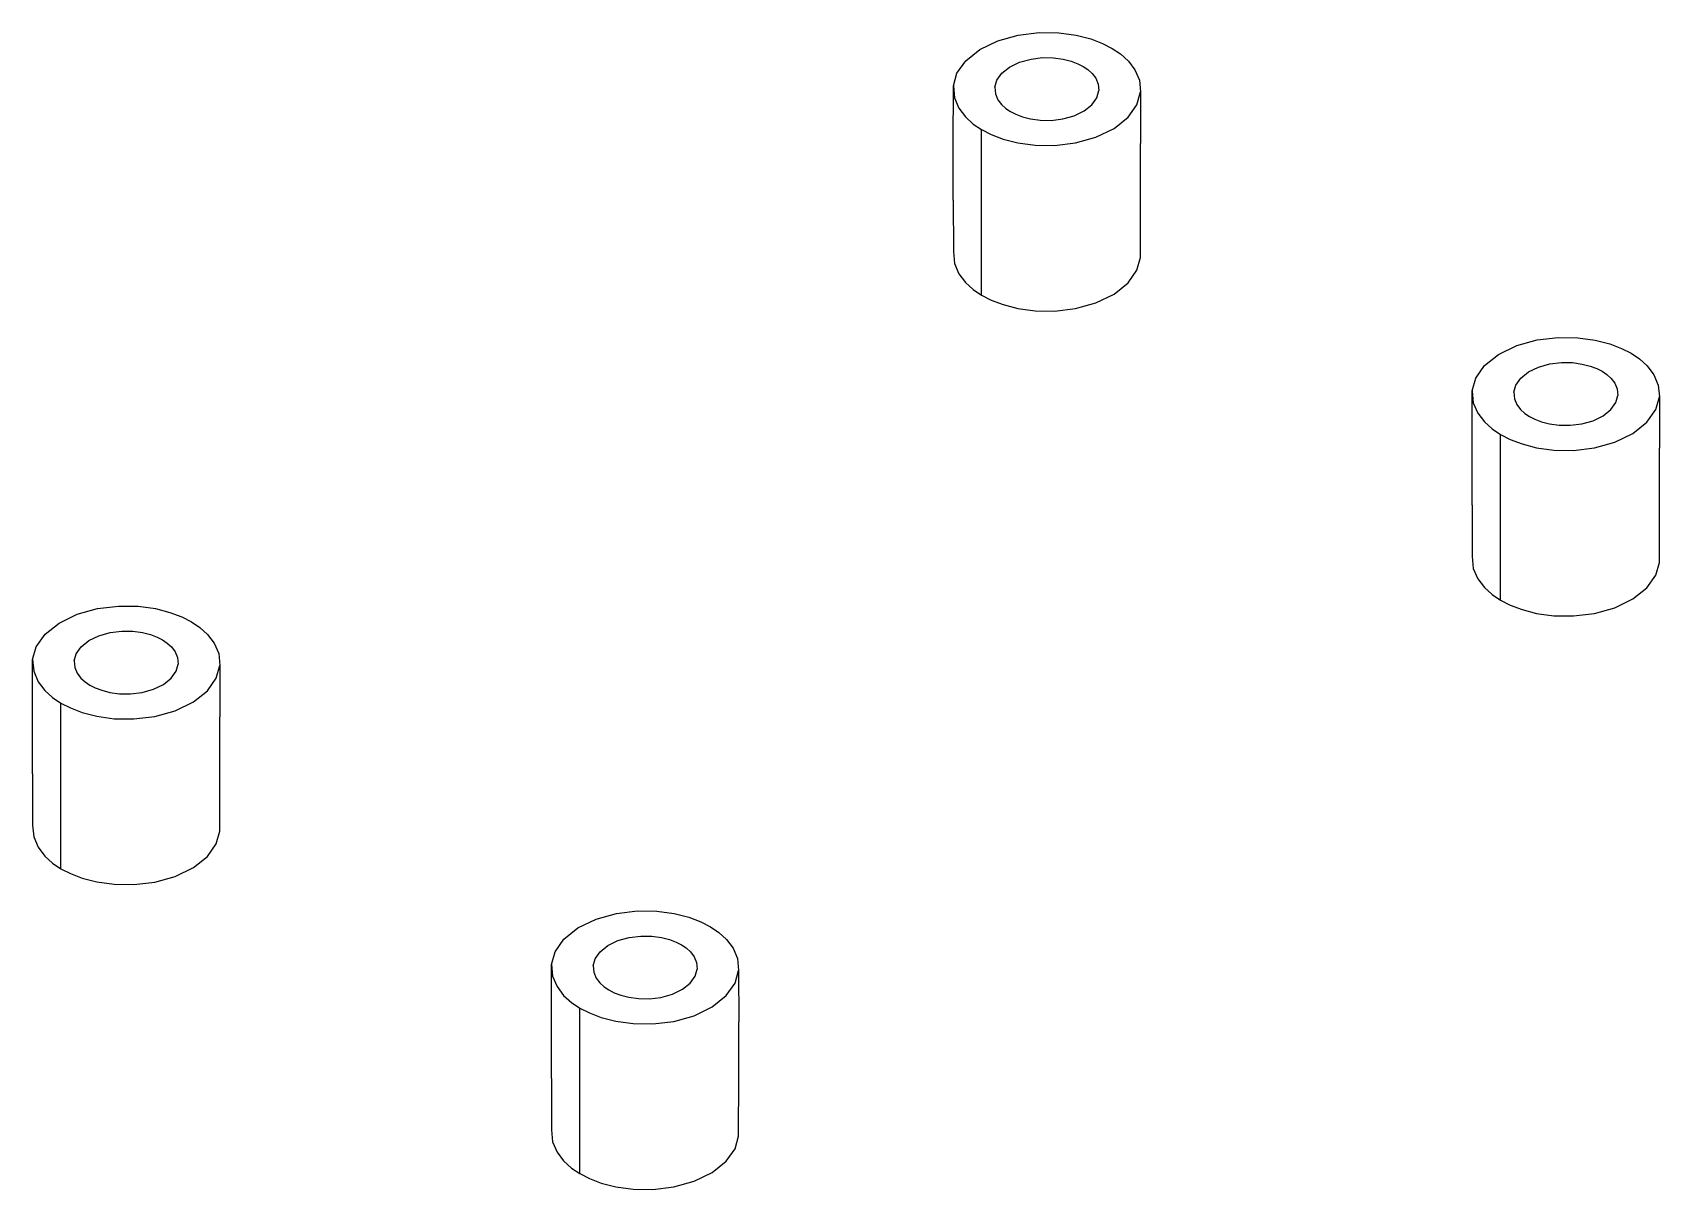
# Model space of a CAD drawing. Header units: millimetres. Extents: x -15.6 to 15.6, y 15.3 to 37.6.
import ezdxf

# ---------------------------------------------------------------- set-up
doc = ezdxf.new("R2010")
doc.units = ezdxf.units.MM
doc.layers.add('VISIBLE', color=7, linetype='Continuous')

msp = doc.modelspace()

# ---------------------------------------------------------------- linework, layer by layer
at = {"layer": 'VISIBLE'}
for p, q in [((3.312, 37.504), (3.713, 37.553)), ((3.713, 37.553), (4.09, 37.547)), ((4.09, 37.547), (4.423, 37.502)), ((2.301, 37.01), (2.57, 37.226)), ((2.57, 37.226), (2.918, 37.395)), ((2.918, 37.395), (3.312, 37.504)), ((4.423, 37.502), (4.703, 37.43)), ((4.703, 37.43), (4.933, 37.342)), ((4.933, 37.342), (5.115, 37.248)), ((5.115, 37.248), (5.275, 37.141)), ((2.132, 36.769), (2.301, 37.01)), ((3.144, 36.889), (3.337, 36.982)), ((3.337, 36.982), (3.556, 37.043)), ((3.556, 37.043), (3.779, 37.07)), ((3.779, 37.07), (3.988, 37.067)), ((3.988, 37.067), (4.173, 37.042)), ((4.173, 37.042), (4.329, 37.002)), ((4.329, 37.002), (4.456, 36.953)), ((4.456, 36.953), (4.558, 36.901)), ((4.558, 36.901), (4.647, 36.841)), ((5.275, 37.141), (5.427, 37.005)), ((5.427, 37.005), (5.554, 36.837)), ((2.064, 36.525), (2.132, 36.769)), ((2.863, 36.499), (2.9, 36.635)), ((2.9, 36.635), (2.994, 36.769)), ((2.994, 36.769), (3.144, 36.889)), ((4.647, 36.841), (4.731, 36.766)), ((4.731, 36.766), (4.802, 36.672)), ((4.802, 36.672), (4.849, 36.561)), ((5.554, 36.837), (5.639, 36.637)), ((5.639, 36.637), (5.659, 36.409)), ((2.061, 35.39), (2.064, 36.525)), ((2.064, 36.525), (2.083, 36.297)), ((2.083, 36.297), (2.168, 36.097)), ((2.863, 36.499), (2.873, 36.373)), ((2.873, 36.373), (2.921, 36.261)), ((4.728, 36.165), (4.822, 36.299)), ((4.822, 36.299), (4.86, 36.435)), ((4.849, 36.561), (4.86, 36.435)), ((5.591, 36.165), (5.659, 36.409)), ((5.659, 36.409), (5.661, 35.421)), ((2.168, 36.097), (2.296, 35.929)), ((2.921, 36.261), (2.991, 36.168)), ((2.991, 36.168), (3.075, 36.093)), ((3.075, 36.093), (3.164, 36.033)), ((3.164, 36.033), (3.266, 35.981)), ((3.266, 35.981), (3.393, 35.932)), ((4.385, 35.951), (4.578, 36.045)), ((4.578, 36.045), (4.728, 36.165)), ((5.421, 35.924), (5.591, 36.165)), ((2.296, 35.929), (2.447, 35.793)), ((2.447, 35.793), (2.607, 35.685)), ((2.607, 32.501), (2.607, 35.685)), ((2.607, 35.685), (2.79, 35.592)), ((3.393, 35.932), (3.549, 35.892)), ((3.549, 35.892), (3.734, 35.867)), ((3.734, 35.867), (3.943, 35.864)), ((3.943, 35.864), (4.166, 35.891)), ((4.166, 35.891), (4.385, 35.951)), ((4.804, 35.539), (5.152, 35.708)), ((5.152, 35.708), (5.421, 35.924)), ((2.061, 34.328), (2.061, 35.39)), ((2.79, 35.592), (3.019, 35.504)), ((3.019, 35.504), (3.3, 35.432)), ((3.3, 35.432), (3.633, 35.386)), ((3.633, 35.386), (4.009, 35.381)), ((4.009, 35.381), (4.41, 35.429)), ((4.41, 35.429), (4.804, 35.539)), ((5.661, 34.36), (5.661, 35.421)), ((2.061, 34.328), (2.064, 33.341)), ((5.659, 33.225), (5.661, 34.36)), ((2.064, 33.341), (2.083, 33.113)), ((5.591, 32.981), (5.659, 33.225)), ((2.083, 33.113), (2.168, 32.913)), ((2.168, 32.913), (2.296, 32.745)), ((5.421, 32.739), (5.591, 32.981)), ((2.296, 32.745), (2.447, 32.609)), ((2.447, 32.609), (2.607, 32.501)), ((4.804, 32.355), (5.152, 32.524)), ((5.152, 32.524), (5.421, 32.739)), ((2.607, 32.501), (2.79, 32.407)), ((2.79, 32.407), (3.019, 32.32)), ((3.019, 32.32), (3.3, 32.248)), ((3.3, 32.248), (3.633, 32.202)), ((4.009, 32.197), (4.41, 32.245)), ((4.41, 32.245), (4.804, 32.355)), ((3.633, 32.202), (4.009, 32.197)), ((12.892, 31.532), (13.286, 31.642)), ((13.286, 31.642), (13.687, 31.69)), ((13.687, 31.69), (14.064, 31.685)), ((14.064, 31.685), (14.397, 31.639)), ((14.397, 31.639), (14.678, 31.567)), ((12.275, 31.148), (12.544, 31.363)), ((12.544, 31.363), (12.892, 31.532)), ((14.678, 31.567), (14.907, 31.48)), ((14.907, 31.48), (15.089, 31.386)), ((15.089, 31.386), (15.25, 31.278)), ((15.25, 31.278), (15.401, 31.142)), ((12.106, 30.906), (12.275, 31.148)), ((12.968, 30.906), (13.118, 31.026)), ((13.118, 31.026), (13.311, 31.12)), ((13.311, 31.12), (13.53, 31.181)), ((13.53, 31.181), (13.753, 31.208)), ((13.753, 31.208), (13.962, 31.205)), ((13.962, 31.205), (14.147, 31.179)), ((14.147, 31.179), (14.303, 31.139)), ((14.303, 31.139), (14.431, 31.091)), ((14.431, 31.091), (14.532, 31.039)), ((14.532, 31.039), (14.621, 30.979)), ((14.621, 30.979), (14.705, 30.903)), ((15.401, 31.142), (15.528, 30.974)), ((15.528, 30.974), (15.613, 30.774)), ((12.035, 29.527), (12.038, 30.662)), ((12.038, 30.662), (12.106, 30.906)), ((12.038, 30.662), (12.057, 30.435)), ((12.837, 30.637), (12.874, 30.772)), ((12.874, 30.772), (12.968, 30.906)), ((14.705, 30.903), (14.776, 30.81)), ((14.776, 30.81), (14.823, 30.699)), ((14.823, 30.699), (14.834, 30.572)), ((15.613, 30.774), (15.633, 30.546)), ((12.057, 30.435), (12.142, 30.235)), ((12.837, 30.637), (12.847, 30.51)), ((12.847, 30.51), (12.895, 30.399)), ((12.895, 30.399), (12.966, 30.306)), ((14.702, 30.303), (14.796, 30.437)), ((14.796, 30.437), (14.834, 30.572)), ((15.565, 30.303), (15.633, 30.546)), ((15.633, 30.546), (15.635, 29.559)), ((12.142, 30.235), (12.27, 30.067)), ((12.27, 30.067), (12.421, 29.931)), ((12.966, 30.306), (13.049, 30.23)), ((13.049, 30.23), (13.139, 30.17)), ((13.139, 30.17), (13.24, 30.118)), ((13.24, 30.118), (13.367, 30.07)), ((13.367, 30.07), (13.523, 30.029)), ((13.523, 30.029), (13.708, 30.004)), ((13.918, 30.001), (14.14, 30.028)), ((14.14, 30.028), (14.359, 30.089)), ((14.359, 30.089), (14.553, 30.183)), ((14.553, 30.183), (14.702, 30.303)), ((15.126, 29.845), (15.395, 30.061)), ((15.395, 30.061), (15.565, 30.303)), ((12.421, 29.931), (12.581, 29.823)), ((12.581, 26.639), (12.581, 29.823)), ((12.581, 29.823), (12.764, 29.729)), ((12.764, 29.729), (12.993, 29.642)), ((13.708, 30.004), (13.918, 30.001)), ((14.778, 29.676), (15.126, 29.845)), ((12.035, 28.466), (12.035, 29.527)), ((12.993, 29.642), (13.274, 29.569)), ((13.274, 29.569), (13.607, 29.524)), ((13.607, 29.524), (13.983, 29.519)), ((13.983, 29.519), (14.384, 29.567)), ((14.384, 29.567), (14.778, 29.676)), ((15.635, 28.497), (15.635, 29.559)), ((12.035, 28.466), (12.038, 27.478)), ((15.633, 27.362), (15.635, 28.497)), ((12.038, 27.478), (12.057, 27.25)), ((12.057, 27.25), (12.142, 27.05)), ((15.565, 27.118), (15.633, 27.362)), ((12.142, 27.05), (12.27, 26.882)), ((15.395, 26.877), (15.565, 27.118)), ((12.27, 26.882), (12.421, 26.746)), ((12.421, 26.746), (12.581, 26.639)), ((12.581, 26.639), (12.764, 26.545)), ((14.778, 26.492), (15.126, 26.661)), ((15.126, 26.661), (15.395, 26.877)), ((-15.126, 26.199), (-14.778, 26.368)), ((-14.778, 26.368), (-14.384, 26.477)), ((-14.384, 26.477), (-13.983, 26.526)), ((-13.983, 26.526), (-13.607, 26.52)), ((-13.607, 26.52), (-13.274, 26.475)), ((-13.274, 26.475), (-12.993, 26.403)), ((-12.993, 26.403), (-12.764, 26.315)), ((-12.764, 26.315), (-12.581, 26.221)), ((12.764, 26.545), (12.993, 26.457)), ((12.993, 26.457), (13.274, 26.385)), ((13.274, 26.385), (13.607, 26.34)), ((13.607, 26.34), (13.983, 26.334)), ((13.983, 26.334), (14.384, 26.383)), ((14.384, 26.383), (14.778, 26.492)), ((-15.565, 25.742), (-15.395, 25.983)), ((-15.395, 25.983), (-15.126, 26.199)), ((-14.553, 25.862), (-14.359, 25.955)), ((-14.359, 25.955), (-14.14, 26.016)), ((-14.14, 26.016), (-13.918, 26.043)), ((-13.918, 26.043), (-13.708, 26.04)), ((-13.708, 26.04), (-13.523, 26.015)), ((-13.523, 26.015), (-13.367, 25.975)), ((-13.367, 25.975), (-13.24, 25.926)), ((-12.581, 26.221), (-12.421, 26.114)), ((-12.421, 26.114), (-12.27, 25.978)), ((-12.27, 25.978), (-12.142, 25.81)), ((-15.633, 25.498), (-15.565, 25.742)), ((-14.796, 25.608), (-14.702, 25.742)), ((-14.702, 25.742), (-14.553, 25.862)), ((-13.24, 25.926), (-13.139, 25.874)), ((-13.139, 25.874), (-13.049, 25.814)), ((-13.049, 25.814), (-12.966, 25.739)), ((-12.966, 25.739), (-12.895, 25.645)), ((-12.895, 25.645), (-12.847, 25.534)), ((-12.142, 25.81), (-12.057, 25.61)), ((-15.635, 24.363), (-15.633, 25.498)), ((-15.633, 25.498), (-15.613, 25.27)), ((-14.834, 25.472), (-14.796, 25.608)), ((-14.834, 25.472), (-14.823, 25.346)), ((-14.823, 25.346), (-14.776, 25.234)), ((-12.874, 25.272), (-12.837, 25.408)), ((-12.847, 25.534), (-12.837, 25.408)), ((-12.106, 25.138), (-12.038, 25.382)), ((-12.057, 25.61), (-12.038, 25.382)), ((-12.038, 25.382), (-12.035, 24.394)), ((-15.613, 25.27), (-15.528, 25.07)), ((-15.528, 25.07), (-15.401, 24.902)), ((-14.776, 25.234), (-14.705, 25.141)), ((-14.705, 25.141), (-14.621, 25.066)), ((-14.621, 25.066), (-14.532, 25.006)), ((-13.311, 24.924), (-13.118, 25.018)), ((-13.118, 25.018), (-12.968, 25.138)), ((-12.968, 25.138), (-12.874, 25.272)), ((-12.275, 24.897), (-12.106, 25.138)), ((-15.401, 24.902), (-15.25, 24.766)), ((-15.25, 24.766), (-15.089, 24.658)), ((-14.532, 25.006), (-14.431, 24.954)), ((-14.431, 24.954), (-14.303, 24.905)), ((-14.303, 24.905), (-14.147, 24.865)), ((-14.147, 24.865), (-13.962, 24.84)), ((-13.962, 24.84), (-13.753, 24.837)), ((-13.753, 24.837), (-13.53, 24.864)), ((-13.53, 24.864), (-13.311, 24.924)), ((-12.544, 24.681), (-12.275, 24.897)), ((-15.089, 21.474), (-15.089, 24.658)), ((-15.089, 24.658), (-14.907, 24.565)), ((-14.907, 24.565), (-14.678, 24.477)), ((-14.678, 24.477), (-14.397, 24.405)), ((-14.397, 24.405), (-14.064, 24.359)), ((-13.687, 24.354), (-13.286, 24.402)), ((-13.286, 24.402), (-12.892, 24.512)), ((-12.892, 24.512), (-12.544, 24.681)), ((-12.035, 23.333), (-12.035, 24.394)), ((-15.635, 23.301), (-15.635, 24.363)), ((-14.064, 24.359), (-13.687, 24.354)), ((-15.635, 23.301), (-15.633, 22.314)), ((-12.038, 22.198), (-12.035, 23.333)), ((-15.633, 22.314), (-15.613, 22.086)), ((-15.613, 22.086), (-15.528, 21.886)), ((-12.275, 21.712), (-12.106, 21.954)), ((-12.106, 21.954), (-12.038, 22.198)), ((-15.528, 21.886), (-15.401, 21.718)), ((-15.401, 21.718), (-15.25, 21.582)), ((-15.25, 21.582), (-15.089, 21.474)), ((-12.544, 21.497), (-12.275, 21.712)), ((-15.089, 21.474), (-14.907, 21.38)), ((-14.907, 21.38), (-14.678, 21.293)), ((-14.678, 21.293), (-14.397, 21.221)), ((-13.286, 21.218), (-12.892, 21.328)), ((-12.892, 21.328), (-12.544, 21.497)), ((-14.397, 21.221), (-14.064, 21.175)), ((-14.064, 21.175), (-13.687, 21.17)), ((-13.687, 21.17), (-13.286, 21.218)), ((-4.41, 20.615), (-4.009, 20.663)), ((-4.009, 20.663), (-3.633, 20.658)), ((-3.633, 20.658), (-3.3, 20.612)), ((-5.421, 20.121), (-5.152, 20.336)), ((-5.152, 20.336), (-4.804, 20.505)), ((-4.804, 20.505), (-4.41, 20.615)), ((-3.3, 20.612), (-3.019, 20.54)), ((-3.019, 20.54), (-2.79, 20.453)), ((-2.79, 20.453), (-2.607, 20.359)), ((-2.607, 20.359), (-2.447, 20.251)), ((-5.591, 19.879), (-5.421, 20.121)), ((-4.578, 19.999), (-4.385, 20.093)), ((-4.385, 20.093), (-4.166, 20.154)), ((-4.166, 20.154), (-3.943, 20.181)), ((-3.943, 20.181), (-3.734, 20.178)), ((-3.734, 20.178), (-3.549, 20.152)), ((-3.549, 20.152), (-3.393, 20.112)), ((-3.393, 20.112), (-3.266, 20.064)), ((-3.266, 20.064), (-3.164, 20.012)), ((-2.447, 20.251), (-2.296, 20.115)), ((-2.296, 20.115), (-2.168, 19.947)), ((-5.659, 19.635), (-5.591, 19.879)), ((-4.86, 19.61), (-4.822, 19.745)), ((-4.822, 19.745), (-4.728, 19.879)), ((-4.728, 19.879), (-4.578, 19.999)), ((-3.164, 20.012), (-3.075, 19.952)), ((-3.075, 19.952), (-2.991, 19.876)), ((-2.991, 19.876), (-2.921, 19.783)), ((-2.921, 19.783), (-2.873, 19.672)), ((-2.168, 19.947), (-2.083, 19.747)), ((-2.083, 19.747), (-2.064, 19.519)), ((-5.661, 18.5), (-5.659, 19.635)), ((-5.659, 19.635), (-5.639, 19.408)), ((-5.639, 19.408), (-5.554, 19.208)), ((-4.86, 19.61), (-4.849, 19.483)), ((-4.849, 19.483), (-4.802, 19.372)), ((-2.994, 19.276), (-2.9, 19.41)), ((-2.9, 19.41), (-2.863, 19.545)), ((-2.873, 19.672), (-2.863, 19.545)), ((-2.132, 19.276), (-2.064, 19.519)), ((-2.064, 19.519), (-2.061, 18.532)), ((-5.554, 19.208), (-5.427, 19.04)), ((-4.802, 19.372), (-4.731, 19.279)), ((-4.731, 19.279), (-4.647, 19.203)), ((-4.647, 19.203), (-4.558, 19.143)), ((-4.558, 19.143), (-4.456, 19.091)), ((-4.456, 19.091), (-4.329, 19.043)), ((-3.337, 19.062), (-3.144, 19.156)), ((-3.144, 19.156), (-2.994, 19.276)), ((-2.301, 19.034), (-2.132, 19.276)), ((-5.427, 19.04), (-5.275, 18.904)), ((-5.275, 18.904), (-5.115, 18.796)), ((-5.115, 15.612), (-5.115, 18.796)), ((-5.115, 18.796), (-4.933, 18.702)), ((-4.329, 19.043), (-4.173, 19.002)), ((-4.173, 19.002), (-3.988, 18.977)), ((-3.988, 18.977), (-3.779, 18.974)), ((-3.779, 18.974), (-3.556, 19.001)), ((-3.556, 19.001), (-3.337, 19.062)), ((-2.918, 18.649), (-2.57, 18.818)), ((-2.57, 18.818), (-2.301, 19.034)), ((-5.661, 17.439), (-5.661, 18.5)), ((-4.933, 18.702), (-4.703, 18.615)), ((-4.703, 18.615), (-4.423, 18.542)), ((-4.423, 18.542), (-4.09, 18.497)), ((-4.09, 18.497), (-3.713, 18.492)), ((-3.713, 18.492), (-3.312, 18.54)), ((-3.312, 18.54), (-2.918, 18.649)), ((-2.061, 17.47), (-2.061, 18.532)), ((-5.661, 17.439), (-5.659, 16.451)), ((-2.064, 16.335), (-2.061, 17.47)), ((-5.659, 16.451), (-5.639, 16.223)), ((-2.132, 16.091), (-2.064, 16.335)), ((-5.639, 16.223), (-5.554, 16.023)), ((-5.554, 16.023), (-5.427, 15.855)), ((-2.301, 15.85), (-2.132, 16.091)), ((-5.427, 15.855), (-5.275, 15.719)), ((-5.275, 15.719), (-5.115, 15.612)), ((-2.57, 15.634), (-2.301, 15.85)), ((-5.115, 15.612), (-4.933, 15.518)), ((-4.933, 15.518), (-4.703, 15.43)), ((-4.703, 15.43), (-4.423, 15.358)), ((-4.423, 15.358), (-4.09, 15.313)), ((-3.713, 15.307), (-3.312, 15.356)), ((-3.312, 15.356), (-2.918, 15.465)), ((-2.918, 15.465), (-2.57, 15.634)), ((-4.09, 15.313), (-3.713, 15.307))]:
    msp.add_line(p, q, dxfattribs=at)

doc.saveas('drawing.dxf')
